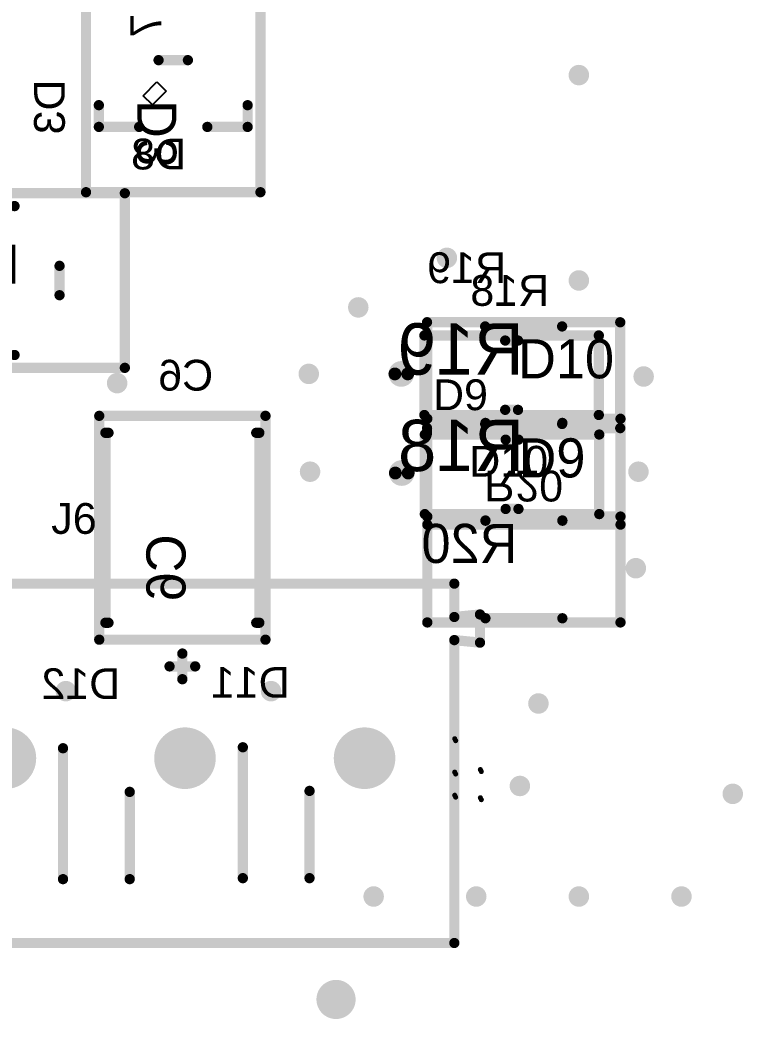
# Model space of a CAD drawing. Header units: millimetres. Extents: x 61 to 211, y 2 to 44.
# Drawn here: x 87.11 to 101.2, y 3.61 to 23.07 of the extents above; entities that cross this region are included whole.
import ezdxf

# ---------------------------------------------------------------- set-up
doc = ezdxf.new("R2010")
doc.units = ezdxf.units.MM
for name, color, linetype in [('BottomOverlay', 54, 'Continuous'), ('Mechanical10', 56, 'Continuous'), ('PadHoleLayer', 156, 'Continuous'), ('TopOverlay', 2, 'Continuous'), ('ViaHoleLayer', 16, 'Continuous')]:
    doc.layers.add(name, color=color, linetype=linetype)
doc.styles.add('Arial', font='', dxfattribs={"height": 0.2})
doc.styles.get('Arial').set_extended_font_data('Arial')

# ---------------------------------------------------------------- blocks, each defined once
blk = doc.blocks.new('SOD2513X120N_B_24')
at = {"layer": 'BottomOverlay', "const_width": 0.1999996}
for points in [[(0.8500008399999999, 0.65000124), (-0.8500008399999999, 0.65000124)], [(0.8500008399999999, -0.65000124), (-1.69999914, -0.65000124)]]:
    blk.add_lwpolyline(points, dxfattribs=at)
at = {"layer": 'BottomOverlay', "const_width": 0.0999998}
for points in [[(-0.90000074, 0.65000124, 1), (-0.8000009399999999, 0.65000124, 1)], [(0.8000009399999999, 0.65000124, 1), (0.90000074, 0.65000124, 1)], [(-1.74999904, -0.65000124, 1), (-1.64999924, -0.65000124, 1)], [(0.8000009399999999, -0.65000124, 1), (0.90000074, -0.65000124, 1)]]:
    blk.add_lwpolyline(points, format="xyb", close=True, dxfattribs=at)
blk = doc.blocks.new('SOD2513X120N_B_25')
at = {"layer": 'BottomOverlay', "const_width": 0.1999996}
for points in [[(0.8500008399999999, 0.65000124), (-0.8500008399999999, 0.65000124)], [(0.8500008399999999, -0.65000124), (-1.69999914, -0.65000124)]]:
    blk.add_lwpolyline(points, dxfattribs=at)
at = {"layer": 'BottomOverlay', "const_width": 0.0999998}
for points in [[(-0.90000074, 0.65000124, 1), (-0.8000009399999999, 0.65000124, 1)], [(0.8000009399999999, 0.65000124, 1), (0.90000074, 0.65000124, 1)], [(-1.74999904, -0.65000124, 1), (-1.64999924, -0.65000124, 1)], [(0.8000009399999999, -0.65000124, 1), (0.90000074, -0.65000124, 1)]]:
    blk.add_lwpolyline(points, format="xyb", close=True, dxfattribs=at)
blk = doc.blocks.new('O__S_____________318_08_IPC_B_B_28')
at = {"layer": 'BottomOverlay', "const_width": 0.1999996}
for points in [[(0.65001902, 1.44997424), (0.22695662, 1.44997424)], [(0.65001902, 1.44997424), (0.65001902, 0.66399664)], [(-0.65000378, 0.28599384), (-0.65000378, -0.28601416)], [(0.65001902, -0.66401696), (0.65001902, -1.44999456)], [(0.65001902, -1.44999456), (0.22695662, -1.44999456)]]:
    blk.add_lwpolyline(points, dxfattribs=at)
at = {"layer": 'BottomOverlay', "const_width": 0.0999998}
for points in [[(0.17695672, 1.44997424, 1), (0.27695652, 1.44997424, 1)], [(0.6000191199999999, 1.44997424, 1), (0.7000189199999999, 1.44997424, 1)], [(0.6000191199999999, 1.44997424, 1), (0.7000189199999999, 1.44997424, 1)], [(0.6000191199999999, 0.66399664, 1), (0.7000189199999999, 0.66399664, 1)], [(-0.7000036799999999, 0.28599384, 1), (-0.6000038799999999, 0.28599384, 1)], [(-0.7000036799999999, -0.28601416, 1), (-0.6000038799999999, -0.28601416, 1)], [(0.6000191199999999, -0.66401696, 1), (0.7000189199999999, -0.66401696, 1)], [(0.17695672, -1.44999456, 1), (0.27695652, -1.44999456, 1)], [(0.6000191199999999, -1.44999456, 1), (0.7000189199999999, -1.44999456, 1)], [(0.6000191199999999, -1.44999456, 1), (0.7000189199999999, -1.44999456, 1)]]:
    blk.add_lwpolyline(points, format="xyb", close=True, dxfattribs=at)
at = {"layer": 'Mechanical10', "const_width": 0.1999996}
for points in [[(-1.92228978, 1.70001184), (-1.92228978, -1.69998136)], [(1.92230502, 1.70001184), (-1.92228978, 1.70001184)], [(1.92230502, 1.70001184), (1.92230502, -1.69998136)], [(1.92230502, -1.69998136), (-1.92228978, -1.69998136)]]:
    blk.add_lwpolyline(points, dxfattribs=at)
at = {"layer": 'Mechanical10', "const_width": 0.0999998}
for points in [[(-1.97228968, 1.70001184, 1), (-1.87228988, 1.70001184, 1)], [(-1.97228968, 1.70001184, 1), (-1.87228988, 1.70001184, 1)], [(1.87230512, 1.70001184, 1), (1.97230492, 1.70001184, 1)], [(1.87230512, 1.70001184, 1), (1.97230492, 1.70001184, 1)], [(-1.97228968, -1.69998136, 1), (-1.87228988, -1.69998136, 1)], [(-1.97228968, -1.69998136, 1), (-1.87228988, -1.69998136, 1)], [(1.87230512, -1.69998136, 1), (1.97230492, -1.69998136, 1)], [(1.87230512, -1.69998136, 1), (1.97230492, -1.69998136, 1)]]:
    blk.add_lwpolyline(points, format="xyb", close=True, dxfattribs=at)
at = {"layer": 'Mechanical10', "text_generation_flag": 2}
blk.add_text('D8', height=0.7619999999999999, rotation=180, dxfattribs=at).set_placement((0.127, 0.06124448))
blk = doc.blocks.new('691103110003_29')
at = {"layer": 'PadHoleLayer'}
h = blk.add_hatch(color=156, dxfattribs=at)
edge = h.paths.add_edge_path()
edge.add_arc((-3.49998538, 0.09998456), 0.5999987999999999, 0, 360)
h = blk.add_hatch(color=156, dxfattribs=at)
edge = h.paths.add_edge_path()
edge.add_arc((-1.778e-05, 0.09998456), 0.5999987999999999, 0, 360)
h = blk.add_hatch(color=156, dxfattribs=at)
edge = h.paths.add_edge_path()
edge.add_arc((3.50000062, 0.09998456), 0.5999987999999999, 0, 360)
at = {"layer": 'TopOverlay', "const_width": 0.1999996}
for points in [[(-5.24999458, 3.50002856), (5.25000982, 3.50002856)], [(-5.24999458, -1.54999944), (-5.24999458, 3.50002856)], [(5.25000982, 2.84999176), (5.25000982, 3.50002856)], [(5.25000982, 2.84999176), (5.75008502, 2.89906456)], [(5.74998342, 2.35001816), (5.74998342, 2.90002976)], [(5.25000982, -3.50000824), (5.25000982, 2.40000536)], [(5.25000982, 2.40000536), (5.75008502, 2.35098336)], [(-5.750018979999999, -2.27826824), (-5.750018979999999, -1.47999704)], [(-5.750018979999999, -1.47999704), (-5.24872458, -1.54954224)], [(-5.750018979999999, -2.27826824), (-5.24999458, -2.19998544)], [(-5.24999458, -3.50000824), (-5.24999458, -2.19998544)], [(-5.24999458, -3.50000824), (5.25000982, -3.50000824)]]:
    blk.add_lwpolyline(points, dxfattribs=at)
at = {"layer": 'TopOverlay', "const_width": 0.0999998}
for points in [[(-5.29999448, 3.50002856, 1), (-5.19999468, 3.50002856, 1)], [(-5.29999448, 3.50002856, 1), (-5.19999468, 3.50002856, 1)], [(5.20000992, 3.50002856, 1), (5.30000972, 3.50002856, 1)], [(5.20000992, 3.50002856, 1), (5.30000972, 3.50002856, 1)], [(5.20000992, 2.84999176, 1), (5.30000972, 2.84999176, 1)], [(5.20000992, 2.84999176, 1), (5.30000972, 2.84999176, 1)], [(5.699983519999999, 2.90002976, 1), (5.799983319999999, 2.90002976, 1)], [(5.70008512, 2.89906456, 1), (5.80008492, 2.89906456, 1)], [(5.20000992, 2.40000536, 1), (5.30000972, 2.40000536, 1)], [(5.20000992, 2.40000536, 1), (5.30000972, 2.40000536, 1)], [(5.699983519999999, 2.35001816, 1), (5.799983319999999, 2.35001816, 1)], [(5.70008512, 2.35098336, 1), (5.80008492, 2.35098336, 1)], [(-5.80001888, -1.47999704, 1), (-5.70001908, -1.47999704, 1)], [(-5.80001888, -1.47999704, 1), (-5.70001908, -1.47999704, 1)], [(-5.29999448, -1.54999944, 1), (-5.19999468, -1.54999944, 1)], [(-5.29872448, -1.54954224, 1), (-5.19872468, -1.54954224, 1)], [(-5.29999448, -2.19998544, 1), (-5.19999468, -2.19998544, 1)], [(-5.29999448, -2.19998544, 1), (-5.19999468, -2.19998544, 1)], [(-5.80001888, -2.27826824, 1), (-5.70001908, -2.27826824, 1)], [(-5.80001888, -2.27826824, 1), (-5.70001908, -2.27826824, 1)], [(-5.29999448, -3.50000824, 1), (-5.19999468, -3.50000824, 1)], [(-5.29999448, -3.50000824, 1), (-5.19999468, -3.50000824, 1)], [(5.20000992, -3.50000824, 1), (5.30000972, -3.50000824, 1)], [(5.20000992, -3.50000824, 1), (5.30000972, -3.50000824, 1)]]:
    blk.add_lwpolyline(points, format="xyb", close=True, dxfattribs=at)
blk = doc.blocks.new('LQFP32_7X7X1P4_35')
at = {"layer": 'TopOverlay'}
for p, q in [((-1.39050014, 5.201399299999999), (-1.39050014, 5.4553993)), ((-1.39050014, 5.4553993), (-1.00950014, 5.4553993)), ((-1.00950014, 5.4553993), (-1.00950014, 5.201399299999999)), ((-1.00950014, 5.201399299999999), (-1.39050014, 5.201399299999999)), ((5.201399299999999, -0.5904992), (5.201399299999999, -0.2094992)), ((5.201399299999999, -0.2094992), (5.4553993, -0.2094992)), ((5.4553993, -0.2094992), (5.4553993, -0.5904992)), ((5.4553993, -0.5904992), (5.201399299999999, -0.5904992)), ((-1.80950108, -5.201399299999999), (-2.19050108, -5.201399299999999)), ((-2.19050108, -5.201399299999999), (-2.19050108, -5.4553993)), ((-1.80950108, -5.4553993), (-1.80950108, -5.201399299999999)), ((-2.19050108, -5.4553993), (-1.80950108, -5.4553993))]:
    blk.add_line(p, q, dxfattribs=at)
at = {"layer": 'TopOverlay', "const_width": 0.1524}
for points in [[(-3.72108984, 3.28474578), (-3.72108984, 3.72111778)], [(-3.28471784, 3.72111778), (-3.72108984, 3.72111778)], [(3.72111016, 3.72111778), (3.28473816, 3.72111778)], [(3.72111016, 3.28474578), (3.72111016, 3.72111778)], [(-3.72108984, -3.72108222), (-3.72108984, -3.28476102)], [(3.72111016, -3.72108222), (3.72111016, -3.28476102)], [(-3.28471784, -3.72108222), (-3.72108984, -3.72108222)], [(3.72111016, -3.72108222), (3.28473816, -3.72108222)]]:
    blk.add_lwpolyline(points, dxfattribs=at)
at = {"layer": 'TopOverlay', "const_width": 0.0762}
for points in [[(-3.75918984, 3.72111778, 1), (-3.68298984, 3.72111778, 1)], [(-3.75918984, 3.72111778, 1), (-3.68298984, 3.72111778, 1)], [(-3.32281784, 3.72111778, 1), (-3.24661784, 3.72111778, 1)], [(3.24663816, 3.72111778, 1), (3.32283816, 3.72111778, 1)], [(3.68301016, 3.72111778, 1), (3.75921016, 3.72111778, 1)], [(3.68301016, 3.72111778, 1), (3.75921016, 3.72111778, 1)], [(-3.75918984, 3.28474578, 1), (-3.68298984, 3.28474578, 1)], [(3.68301016, 3.28474578, 1), (3.75921016, 3.28474578, 1)], [(-3.75918984, -3.28476102, 1), (-3.68298984, -3.28476102, 1)], [(3.68301016, -3.28476102, 1), (3.75921016, -3.28476102, 1)], [(-3.75918984, -3.72108222, 1), (-3.68298984, -3.72108222, 1)], [(-3.75918984, -3.72108222, 1), (-3.68298984, -3.72108222, 1)], [(-3.32281784, -3.72108222, 1), (-3.24661784, -3.72108222, 1)], [(3.24663816, -3.72108222, 1), (3.32283816, -3.72108222, 1)], [(3.68301016, -3.72108222, 1), (3.75921016, -3.72108222, 1)], [(3.68301016, -3.72108222, 1), (3.75921016, -3.72108222, 1)]]:
    blk.add_lwpolyline(points, format="xyb", close=True, dxfattribs=at)
at = {"layer": 'TopOverlay'}
blk.add_text('*', height=0.7619999999999999, dxfattribs=at).set_placement((-5.8998993, 2.94599868))
blk = doc.blocks.new('K_____0_MFG_B_42')
at = {"layer": 'BottomOverlay', "const_width": 0.1999996}
for points in [[(-1.84999376, 1.43999458), (-1.84999376, 1.49998938)], [(1.84997344, 1.49998938), (-1.84999376, 1.49998938)], [(1.84997344, 1.43999458), (1.84997344, 1.49998938)], [(2.70000984, -0.2500198199999999), (2.70000984, 0.25000458)], [(2.94999664, 1.778e-05), (2.45002304, 1.778e-05)], [(-1.84999376, -1.50000462), (-1.84999376, -1.44000982)], [(1.84997344, -1.50000462), (1.84997344, -1.44000982)], [(1.84997344, -1.50000462), (-1.84999376, -1.50000462)]]:
    blk.add_lwpolyline(points, dxfattribs=at)
at = {"layer": 'BottomOverlay', "const_width": 0.0999998}
for points in [[(-1.89999366, 1.49998938, 1), (-1.79999386, 1.49998938, 1)], [(-1.89999366, 1.49998938, 1), (-1.79999386, 1.49998938, 1)], [(1.79997354, 1.49998938, 1), (1.89997334, 1.49998938, 1)], [(1.79997354, 1.49998938, 1), (1.89997334, 1.49998938, 1)], [(-1.89999366, 1.43999458, 1), (-1.79999386, 1.43999458, 1)], [(1.79997354, 1.43999458, 1), (1.89997334, 1.43999458, 1)], [(2.65000994, 0.25000458, 1), (2.75000974, 0.25000458, 1)], [(2.40002314, 1.778e-05, 1), (2.50002294, 1.778e-05, 1)], [(2.89999674, 1.778e-05, 1), (2.99999654, 1.778e-05, 1)], [(2.65000994, -0.2500198199999999, 1), (2.75000974, -0.2500198199999999, 1)], [(-1.89999366, -1.44000982, 1), (-1.79999386, -1.44000982, 1)], [(1.79997354, -1.44000982, 1), (1.89997334, -1.44000982, 1)], [(-1.89999366, -1.50000462, 1), (-1.79999386, -1.50000462, 1)], [(-1.89999366, -1.50000462, 1), (-1.79999386, -1.50000462, 1)], [(1.79997354, -1.50000462, 1), (1.89997334, -1.50000462, 1)], [(1.79997354, -1.50000462, 1), (1.89997334, -1.50000462, 1)]]:
    blk.add_lwpolyline(points, format="xyb", close=True, dxfattribs=at)
at = {"layer": 'Mechanical10', "const_width": 0.1999996}
for points in [[(-2.17999056, -1.61999422), (-2.17999056, 1.61997898)], [(2.18002104, 1.61997898), (-2.17999056, 1.61997898)], [(2.18002104, -1.61999422), (2.18002104, 1.61997898)], [(2.18002104, -1.61999422), (-2.17999056, -1.61999422)]]:
    blk.add_lwpolyline(points, dxfattribs=at)
at = {"layer": 'Mechanical10', "const_width": 0.0999998}
for points in [[(-2.22999046, 1.61997898, 1), (-2.12999066, 1.61997898, 1)], [(-2.22999046, 1.61997898, 1), (-2.12999066, 1.61997898, 1)], [(2.13002114, 1.61997898, 1), (2.23002094, 1.61997898, 1)], [(2.13002114, 1.61997898, 1), (2.23002094, 1.61997898, 1)], [(-2.22999046, -1.61999422, 1), (-2.12999066, -1.61999422, 1)], [(-2.22999046, -1.61999422, 1), (-2.12999066, -1.61999422, 1)], [(2.13002114, -1.61999422, 1), (2.23002094, -1.61999422, 1)], [(2.13002114, -1.61999422, 1), (2.23002094, -1.61999422, 1)]]:
    blk.add_lwpolyline(points, format="xyb", close=True, dxfattribs=at)
at = {"layer": 'Mechanical10', "text_generation_flag": 2}
blk.add_text('C6', height=0.7619999999999999, rotation=-180, dxfattribs=at).set_placement((0.127, 0.06124448))
blk = doc.blocks.new('O__S_____________318_08_IPC_B_B_51')
at = {"layer": 'BottomOverlay', "const_width": 0.1999996}
for points in [[(0.6499910799999999, 1.44998186), (0.22692868, 1.44998186)], [(0.6499910799999999, 0.6640042599999999), (0.6499910799999999, 1.44998186)], [(-0.65003172, -0.28600654), (-0.65003172, 0.28600146)], [(0.6499910799999999, -1.44998694), (0.6499910799999999, -0.66400934)], [(0.6499910799999999, -1.44998694), (0.22692868, -1.44998694)]]:
    blk.add_lwpolyline(points, dxfattribs=at)
at = {"layer": 'BottomOverlay', "const_width": 0.0999998}
for points in [[(0.17692878, 1.44998186, 1), (0.27692858, 1.44998186, 1)], [(0.59999118, 1.44998186, 1), (0.6999909799999999, 1.44998186, 1)], [(0.59999118, 1.44998186, 1), (0.6999909799999999, 1.44998186, 1)], [(0.59999118, 0.6640042599999999, 1), (0.6999909799999999, 0.6640042599999999, 1)], [(-0.70003162, 0.28600146, 1), (-0.60003182, 0.28600146, 1)], [(-0.70003162, -0.28600654, 1), (-0.60003182, -0.28600654, 1)], [(0.59999118, -0.66400934, 1), (0.6999909799999999, -0.66400934, 1)], [(0.17692878, -1.44998694, 1), (0.27692858, -1.44998694, 1)], [(0.59999118, -1.44998694, 1), (0.6999909799999999, -1.44998694, 1)], [(0.59999118, -1.44998694, 1), (0.6999909799999999, -1.44998694, 1)]]:
    blk.add_lwpolyline(points, format="xyb", close=True, dxfattribs=at)
at = {"layer": 'Mechanical10', "const_width": 0.1999996}
for points in [[(-1.92231772, -1.69997374), (-1.92231772, 1.70001946)], [(1.92227708, 1.70001946), (-1.92231772, 1.70001946)], [(1.92227708, -1.69997374), (1.92227708, 1.70001946)], [(1.92227708, -1.69997374), (-1.92231772, -1.69997374)]]:
    blk.add_lwpolyline(points, dxfattribs=at)
at = {"layer": 'Mechanical10', "const_width": 0.0999998}
for points in [[(-1.97231762, 1.70001946, 1), (-1.87231782, 1.70001946, 1)], [(-1.97231762, 1.70001946, 1), (-1.87231782, 1.70001946, 1)], [(1.87227718, 1.70001946, 1), (1.97227698, 1.70001946, 1)], [(1.87227718, 1.70001946, 1), (1.97227698, 1.70001946, 1)], [(-1.97231762, -1.69997374, 1), (-1.87231782, -1.69997374, 1)], [(-1.97231762, -1.69997374, 1), (-1.87231782, -1.69997374, 1)], [(1.87227718, -1.69997374, 1), (1.97227698, -1.69997374, 1)], [(1.87227718, -1.69997374, 1), (1.97227698, -1.69997374, 1)]]:
    blk.add_lwpolyline(points, format="xyb", close=True, dxfattribs=at)
at = {"layer": 'Mechanical10', "text_generation_flag": 2}
blk.add_text('D3', height=0.7619999999999999, rotation=-180, dxfattribs=at).set_placement((0.127, 0.06124448))
blk = doc.blocks.new('W_____E___________0_MFG_56')
at = {"layer": 'Mechanical10', "const_width": 0.1999996}
for points in [[(-1.69998898, 0.7750149599999999), (1.70000422, 0.7750149599999999)], [(-1.69998898, -0.77499464), (-1.69998898, 0.7750149599999999)], [(1.70000422, -0.77499464), (1.70000422, 0.7750149599999999)], [(-1.69998898, -0.77499464), (1.70000422, -0.77499464)]]:
    blk.add_lwpolyline(points, dxfattribs=at)
at = {"layer": 'Mechanical10', "const_width": 0.0999998}
for points in [[(-1.74998888, 0.7750149599999999, 1), (-1.64998908, 0.7750149599999999, 1)], [(-1.74998888, 0.7750149599999999, 1), (-1.64998908, 0.7750149599999999, 1)], [(1.65000432, 0.7750149599999999, 1), (1.75000412, 0.7750149599999999, 1)], [(1.65000432, 0.7750149599999999, 1), (1.75000412, 0.7750149599999999, 1)], [(-1.74998888, -0.77499464, 1), (-1.64998908, -0.77499464, 1)], [(-1.74998888, -0.77499464, 1), (-1.64998908, -0.77499464, 1)], [(1.65000432, -0.77499464, 1), (1.75000412, -0.77499464, 1)], [(1.65000432, -0.77499464, 1), (1.75000412, -0.77499464, 1)]]:
    blk.add_lwpolyline(points, format="xyb", close=True, dxfattribs=at)
at = {"layer": 'TopOverlay', "const_width": 0.1999996}
for points in [[(-0.12498578, 0.67498976), (0.12500102, 0.67498976)], [(-0.12498578, -0.67502024), (0.12500102, -0.67502024)]]:
    blk.add_lwpolyline(points, dxfattribs=at)
at = {"layer": 'TopOverlay'}
for points, const_width in [([(-0.17498568, 0.67498976, 1), (-0.07498588, 0.67498976, 1)], 0.0999998), ([(0.07500112, 0.67498976, 1), (0.17500092, 0.67498976, 1)], 0.0999998), ([(-2.02499976, 0.02500122, 1), (-2.2750018, 0.02500122, 1)], 0.2499995), ([(-2.33750104, 0.02500122, 1), (-2.21250256, 0.02500122, 1)], 0.12499848), ([(-2.087499, 0.02500122, 1), (-1.96250052, 0.02500122, 1)], 0.12499848), ([(-0.17498568, -0.67502024, 1), (-0.07498588, -0.67502024, 1)], 0.0999998), ([(0.07500112, -0.67502024, 1), (0.17500092, -0.67502024, 1)], 0.0999998)]:
    blk.add_lwpolyline(points, format="xyb", close=True, dxfattribs=dict(at, const_width=const_width))
at = {"layer": 'Mechanical10'}
blk.add_text('D9', height=0.7619999999999999, rotation=360, dxfattribs=at).set_placement((0.127, -0.06124448))
blk = doc.blocks.new('LED_GREEN_57')
at = {"layer": 'Mechanical10', "const_width": 0.1999996}
for points in [[(-1.69998898, -0.77499464), (-1.69998898, 0.7750149599999999)], [(-1.69998898, 0.7750149599999999), (1.70000422, 0.7750149599999999)], [(1.70000422, -0.77499464), (1.70000422, 0.7750149599999999)], [(-1.69998898, -0.77499464), (1.70000422, -0.77499464)]]:
    blk.add_lwpolyline(points, dxfattribs=at)
at = {"layer": 'Mechanical10', "const_width": 0.0999998}
for points in [[(-1.74998888, 0.7750149599999999, 1), (-1.64998908, 0.7750149599999999, 1)], [(-1.74998888, 0.7750149599999999, 1), (-1.64998908, 0.7750149599999999, 1)], [(1.65000432, 0.7750149599999999, 1), (1.75000412, 0.7750149599999999, 1)], [(1.65000432, 0.7750149599999999, 1), (1.75000412, 0.7750149599999999, 1)], [(-1.74998888, -0.77499464, 1), (-1.64998908, -0.77499464, 1)], [(-1.74998888, -0.77499464, 1), (-1.64998908, -0.77499464, 1)], [(1.65000432, -0.77499464, 1), (1.75000412, -0.77499464, 1)], [(1.65000432, -0.77499464, 1), (1.75000412, -0.77499464, 1)]]:
    blk.add_lwpolyline(points, format="xyb", close=True, dxfattribs=at)
at = {"layer": 'TopOverlay', "const_width": 0.1999996}
for points in [[(-0.12498578, 0.67498976), (0.12500102, 0.67498976)], [(-0.12498578, -0.67502024), (0.12500102, -0.67502024)]]:
    blk.add_lwpolyline(points, dxfattribs=at)
at = {"layer": 'TopOverlay'}
for points, const_width in [([(-0.17498568, 0.67498976, 1), (-0.07498588, 0.67498976, 1)], 0.0999998), ([(0.07500112, 0.67498976, 1), (0.17500092, 0.67498976, 1)], 0.0999998), ([(-2.02499976, 0.02500122, 1), (-2.2750018, 0.02500122, 1)], 0.2499995), ([(-2.33750104, 0.02500122, 1), (-2.21250256, 0.02500122, 1)], 0.12499848), ([(-2.087499, 0.02500122, 1), (-1.96250052, 0.02500122, 1)], 0.12499848), ([(-0.17498568, -0.67502024, 1), (-0.07498588, -0.67502024, 1)], 0.0999998), ([(0.07500112, -0.67502024, 1), (0.17500092, -0.67502024, 1)], 0.0999998)]:
    blk.add_lwpolyline(points, format="xyb", close=True, dxfattribs=dict(at, const_width=const_width))
at = {"layer": 'Mechanical10'}
blk.add_text('D10', height=0.7619999999999999, rotation=360, dxfattribs=at).set_placement((0.127, -0.06124448))
blk = doc.blocks.new('V______CRCW0603__3_IPC_A_B_67')
at = {"layer": 'BottomOverlay', "const_width": 0.1999996}
for points in [[(0.7499781799999999, 0.95002096), (-0.7499934199999999, 0.95002096)], [(0.7499781799999999, -0.95000064), (-0.7499934199999999, -0.95000064)]]:
    blk.add_lwpolyline(points, dxfattribs=at)
at = {"layer": 'BottomOverlay', "const_width": 0.0999998}
for points in [[(-0.7999933199999999, 0.95002096, 1), (-0.69999352, 0.95002096, 1)], [(0.69997828, 0.95002096, 1), (0.7999780799999999, 0.95002096, 1)], [(-0.7999933199999999, -0.95000064, 1), (-0.69999352, -0.95000064, 1)], [(0.69997828, -0.95000064, 1), (0.7999780799999999, -0.95000064, 1)]]:
    blk.add_lwpolyline(points, format="xyb", close=True, dxfattribs=at)
at = {"layer": 'Mechanical10', "const_width": 0.1999996}
for points in [[(-1.88293502, 1.03104696), (-1.88293502, -1.03107744)], [(1.88291978, 1.03104696), (-1.88293502, 1.03104696)], [(1.88291978, 1.03104696), (1.88291978, -1.03107744)], [(1.88291978, -1.03107744), (-1.88293502, -1.03107744)]]:
    blk.add_lwpolyline(points, dxfattribs=at)
at = {"layer": 'Mechanical10', "const_width": 0.0999998}
for points in [[(-1.93293492, 1.03104696, 1), (-1.83293512, 1.03104696, 1)], [(-1.93293492, 1.03104696, 1), (-1.83293512, 1.03104696, 1)], [(1.83291988, 1.03104696, 1), (1.93291968, 1.03104696, 1)], [(1.83291988, 1.03104696, 1), (1.93291968, 1.03104696, 1)], [(-1.93293492, -1.03107744, 1), (-1.83293512, -1.03107744, 1)], [(-1.93293492, -1.03107744, 1), (-1.83293512, -1.03107744, 1)], [(1.83291988, -1.03107744, 1), (1.93291968, -1.03107744, 1)], [(1.83291988, -1.03107744, 1), (1.93291968, -1.03107744, 1)]]:
    blk.add_lwpolyline(points, format="xyb", close=True, dxfattribs=at)
at = {"layer": 'Mechanical10', "text_generation_flag": 2}
blk.add_text('R20', height=0.7619999999999999, rotation=180, dxfattribs=at).set_placement((0.1269873, -0.1269873))
blk = doc.blocks.new('V______CRCW0603__3_IPC_A_B_71')
at = {"layer": 'BottomOverlay', "const_width": 0.1999996}
for points in [[(0.7499959599999999, 0.95000064), (-0.7499756399999999, 0.95000064)], [(0.7499959599999999, -0.95002096), (-0.7499756399999999, -0.95002096)]]:
    blk.add_lwpolyline(points, dxfattribs=at)
at = {"layer": 'BottomOverlay', "const_width": 0.0999998}
for points in [[(-0.7999755399999999, 0.95000064, 1), (-0.69997574, 0.95000064, 1)], [(0.69999606, 0.95000064, 1), (0.79999586, 0.95000064, 1)], [(-0.7999755399999999, -0.95002096, 1), (-0.69997574, -0.95002096, 1)], [(0.69999606, -0.95002096, 1), (0.79999586, -0.95002096, 1)]]:
    blk.add_lwpolyline(points, format="xyb", close=True, dxfattribs=at)
at = {"layer": 'Mechanical10', "const_width": 0.1999996}
for points in [[(-1.88291724, 1.03107744), (-1.88291724, -1.03104696)], [(1.88293756, 1.03107744), (-1.88291724, 1.03107744)], [(1.88293756, 1.03107744), (1.88293756, -1.03104696)], [(1.88293756, -1.03104696), (-1.88291724, -1.03104696)]]:
    blk.add_lwpolyline(points, dxfattribs=at)
at = {"layer": 'Mechanical10', "const_width": 0.0999998}
for points in [[(-1.93291714, 1.03107744, 1), (-1.83291734, 1.03107744, 1)], [(-1.93291714, 1.03107744, 1), (-1.83291734, 1.03107744, 1)], [(1.83293766, 1.03107744, 1), (1.93293746, 1.03107744, 1)], [(1.83293766, 1.03107744, 1), (1.93293746, 1.03107744, 1)], [(-1.93291714, -1.03104696, 1), (-1.83291734, -1.03104696, 1)], [(-1.93291714, -1.03104696, 1), (-1.83291734, -1.03104696, 1)], [(1.83293766, -1.03104696, 1), (1.93293746, -1.03104696, 1)], [(1.83293766, -1.03104696, 1), (1.93293746, -1.03104696, 1)]]:
    blk.add_lwpolyline(points, format="xyb", close=True, dxfattribs=at)
at = {"layer": 'Mechanical10', "text_generation_flag": 2}
blk.add_text('R18', height=1.00000054, rotation=180, dxfattribs=at).set_placement((-1.27e-05, -0.01108202))
blk = doc.blocks.new('V______CRCW0603__3_IPC_A_B_72')
at = {"layer": 'BottomOverlay', "const_width": 0.1999996}
for points in [[(0.7499934199999999, 0.95000064), (-0.7499781799999999, 0.95000064)], [(0.7499934199999999, -0.95002096), (-0.7499781799999999, -0.95002096)]]:
    blk.add_lwpolyline(points, dxfattribs=at)
at = {"layer": 'BottomOverlay', "const_width": 0.0999998}
for points in [[(-0.7999780799999999, 0.95000064, 1), (-0.69997828, 0.95000064, 1)], [(0.69999352, 0.95000064, 1), (0.7999933199999999, 0.95000064, 1)], [(-0.7999780799999999, -0.95002096, 1), (-0.69997828, -0.95002096, 1)], [(0.69999352, -0.95002096, 1), (0.7999933199999999, -0.95002096, 1)]]:
    blk.add_lwpolyline(points, format="xyb", close=True, dxfattribs=at)
at = {"layer": 'Mechanical10', "const_width": 0.1999996}
for points in [[(-1.88291978, 1.03107744), (-1.88291978, -1.03104696)], [(1.88293502, 1.03107744), (-1.88291978, 1.03107744)], [(1.88293502, 1.03107744), (1.88293502, -1.03104696)], [(1.88293502, -1.03104696), (-1.88291978, -1.03104696)]]:
    blk.add_lwpolyline(points, dxfattribs=at)
at = {"layer": 'Mechanical10', "const_width": 0.0999998}
for points in [[(-1.93291968, 1.03107744, 1), (-1.83291988, 1.03107744, 1)], [(-1.93291968, 1.03107744, 1), (-1.83291988, 1.03107744, 1)], [(1.83293512, 1.03107744, 1), (1.93293492, 1.03107744, 1)], [(1.83293512, 1.03107744, 1), (1.93293492, 1.03107744, 1)], [(-1.93291968, -1.03104696, 1), (-1.83291988, -1.03104696, 1)], [(-1.93291968, -1.03104696, 1), (-1.83291988, -1.03104696, 1)], [(1.83293512, -1.03104696, 1), (1.93293492, -1.03104696, 1)], [(1.83293512, -1.03104696, 1), (1.93293492, -1.03104696, 1)]]:
    blk.add_lwpolyline(points, format="xyb", close=True, dxfattribs=at)
at = {"layer": 'Mechanical10', "text_generation_flag": 2}
blk.add_text('R19', height=1.00000054, rotation=180, dxfattribs=at).set_placement((-1.27e-05, -0.01108202))

msp = doc.modelspace()

# ---------------------------------------------------------------- hatches: boundary and pattern name
at = {"layer": 'PadHoleLayer'}
h = msp.add_hatch(color=156, dxfattribs=at)
edge = h.paths.add_edge_path()
edge.add_arc((95.55441138, 12.12915532), 0.0499999, 0, 360)
h = msp.add_hatch(color=156, dxfattribs=at)
edge = h.paths.add_edge_path()
edge.add_arc((95.55441138, 12.12915532), 0.0499999, 0, 360)
h = msp.add_hatch(color=156, dxfattribs=at)
edge = h.paths.add_edge_path()
edge.add_arc((95.55487873999999, 12.13840346), 0.0499999, 0, 360)
h = msp.add_hatch(color=156, dxfattribs=at)
edge = h.paths.add_edge_path()
edge.add_arc((95.55487873999999, 12.13840346), 0.0499999, 0, 360)
h = msp.add_hatch(color=156, dxfattribs=at)
edge = h.paths.add_edge_path()
edge.add_arc((95.55441138, 11.47916932), 0.0499999, 0, 360)
h = msp.add_hatch(color=156, dxfattribs=at)
edge = h.paths.add_edge_path()
edge.add_arc((95.55441138, 11.47916932), 0.0499999, 0, 360)
h = msp.add_hatch(color=156, dxfattribs=at)
edge = h.paths.add_edge_path()
edge.add_arc((95.55487873999999, 11.48841746), 0.0499999, 0, 360)
h = msp.add_hatch(color=156, dxfattribs=at)
edge = h.paths.add_edge_path()
edge.add_arc((95.55487873999999, 11.48841746), 0.0499999, 0, 360)
h = msp.add_hatch(color=156, dxfattribs=at)
edge = h.paths.add_edge_path()
edge.add_arc((96.05443577999999, 11.52915652), 0.0499999, 0, 360)
h = msp.add_hatch(color=156, dxfattribs=at)
edge = h.paths.add_edge_path()
edge.add_arc((96.05453738, 11.52819132), 0.0499999, 0, 360)
h = msp.add_hatch(color=156, dxfattribs=at)
edge = h.paths.add_edge_path()
edge.add_arc((96.05490314, 11.53840466), 0.0499999, 0, 360)
h = msp.add_hatch(color=156, dxfattribs=at)
edge = h.paths.add_edge_path()
edge.add_arc((96.05500474, 11.53743946), 0.0499999, 0, 360)
h = msp.add_hatch(color=156, dxfattribs=at)
edge = h.paths.add_edge_path()
edge.add_arc((95.55441138, 11.02913212), 0.0499999, 0, 360)
h = msp.add_hatch(color=156, dxfattribs=at)
edge = h.paths.add_edge_path()
edge.add_arc((95.55441138, 11.02913212), 0.0499999, 0, 360)
h = msp.add_hatch(color=156, dxfattribs=at)
edge = h.paths.add_edge_path()
edge.add_arc((95.55487873999999, 11.03838026), 0.0499999, 0, 360)
h = msp.add_hatch(color=156, dxfattribs=at)
edge = h.paths.add_edge_path()
edge.add_arc((95.55487873999999, 11.03838026), 0.0499999, 0, 360)
h = msp.add_hatch(color=156, dxfattribs=at)
edge = h.paths.add_edge_path()
edge.add_arc((96.05443577999999, 10.97914492), 0.0499999, 0, 360)
h = msp.add_hatch(color=156, dxfattribs=at)
edge = h.paths.add_edge_path()
edge.add_arc((96.05453738, 10.98011012), 0.0499999, 0, 360)
h = msp.add_hatch(color=156, dxfattribs=at)
edge = h.paths.add_edge_path()
edge.add_arc((96.05490314, 10.98839306), 0.0499999, 0, 360)
h = msp.add_hatch(color=156, dxfattribs=at)
edge = h.paths.add_edge_path()
edge.add_arc((96.05500474, 10.98935826), 0.0499999, 0, 360)
h = msp.add_hatch(color=156, dxfattribs=at)
edge = h.paths.add_edge_path()
edge.add_arc((95.58027874, 9.07297906), 0.0499999, 0, 360)
h = msp.add_hatch(color=156, dxfattribs=at)
edge = h.paths.add_edge_path()
edge.add_arc((95.58027874, 9.07297906), 0.0499999, 0, 360)
h = msp.add_hatch(color=156, dxfattribs=at)
edge = h.paths.add_edge_path()
edge.add_arc((95.59846513999999, 9.03619986), 0.0499999, 0, 360)
h = msp.add_hatch(color=156, dxfattribs=at)
edge = h.paths.add_edge_path()
edge.add_arc((95.59846513999999, 9.03619986), 0.0499999, 0, 360)
h = msp.add_hatch(color=156, dxfattribs=at)
edge = h.paths.add_edge_path()
edge.add_arc((95.58027874, 8.42299306), 0.0499999, 0, 360)
h = msp.add_hatch(color=156, dxfattribs=at)
edge = h.paths.add_edge_path()
edge.add_arc((95.58027874, 8.42299306), 0.0499999, 0, 360)
h = msp.add_hatch(color=156, dxfattribs=at)
edge = h.paths.add_edge_path()
edge.add_arc((95.59846513999999, 8.38621386), 0.0499999, 0, 360)
h = msp.add_hatch(color=156, dxfattribs=at)
edge = h.paths.add_edge_path()
edge.add_arc((95.59846513999999, 8.38621386), 0.0499999, 0, 360)
h = msp.add_hatch(color=156, dxfattribs=at)
edge = h.paths.add_edge_path()
edge.add_arc((96.08030313999998, 8.47298026), 0.0499999, 0, 360)
h = msp.add_hatch(color=156, dxfattribs=at)
edge = h.paths.add_edge_path()
edge.add_arc((96.08040473999999, 8.47201506), 0.0499999, 0, 360)
h = msp.add_hatch(color=156, dxfattribs=at)
edge = h.paths.add_edge_path()
edge.add_arc((96.09848953999999, 8.436201059999998), 0.0499999, 0, 360)
h = msp.add_hatch(color=156, dxfattribs=at)
edge = h.paths.add_edge_path()
edge.add_arc((96.09859114, 8.435235859999999), 0.0499999, 0, 360)
h = msp.add_hatch(color=156, dxfattribs=at)
edge = h.paths.add_edge_path()
edge.add_arc((95.58027874, 7.97295586), 0.0499999, 0, 360)
h = msp.add_hatch(color=156, dxfattribs=at)
edge = h.paths.add_edge_path()
edge.add_arc((95.58027874, 7.97295586), 0.0499999, 0, 360)
h = msp.add_hatch(color=156, dxfattribs=at)
edge = h.paths.add_edge_path()
edge.add_arc((95.59846513999999, 7.936176659999999), 0.0499999, 0, 360)
h = msp.add_hatch(color=156, dxfattribs=at)
edge = h.paths.add_edge_path()
edge.add_arc((95.59846513999999, 7.936176659999999), 0.0499999, 0, 360)
h = msp.add_hatch(color=156, dxfattribs=at)
edge = h.paths.add_edge_path()
edge.add_arc((96.08030313999998, 7.922968659999999), 0.0499999, 0, 360)
h = msp.add_hatch(color=156, dxfattribs=at)
edge = h.paths.add_edge_path()
edge.add_arc((96.08040473999999, 7.92393386), 0.0499999, 0, 360)
h = msp.add_hatch(color=156, dxfattribs=at)
edge = h.paths.add_edge_path()
edge.add_arc((96.09848953999999, 7.886189459999999), 0.0499999, 0, 360)
h = msp.add_hatch(color=156, dxfattribs=at)
edge = h.paths.add_edge_path()
edge.add_arc((96.09859114, 7.88715466), 0.0499999, 0, 360)
h = msp.add_hatch(color=156, dxfattribs=at)
edge = h.paths.add_edge_path()
edge.add_arc((95.55441138, 5.12916932), 0.0499999, 0, 360)
h = msp.add_hatch(color=156, dxfattribs=at)
edge = h.paths.add_edge_path()
edge.add_arc((95.55441138, 5.12916932), 0.0499999, 0, 360)
h = msp.add_hatch(color=156, dxfattribs=at)
edge = h.paths.add_edge_path()
edge.add_arc((93.26591456, 4.00168872), 0.003175, 0, 360)
h = msp.add_hatch(color=156, dxfattribs=at)
edge = h.paths.add_edge_path()
edge.add_arc((93.26592217999999, 4.00166332), 0.003175, 0, 360)
at = {"layer": 'TopOverlay'}
h = msp.add_hatch(color=2, dxfattribs=at)
edge = h.paths.add_edge_path()
edge.add_arc((95.55441138, 12.12915532), 0.0499999, 0, 360)
h = msp.add_hatch(color=2, dxfattribs=at)
edge = h.paths.add_edge_path()
edge.add_arc((95.55441138, 12.12915532), 0.0499999, 0, 360)
h = msp.add_hatch(color=2, dxfattribs=at)
edge = h.paths.add_edge_path()
edge.add_arc((95.55487873999999, 12.13840346), 0.0499999, 0, 360)
h = msp.add_hatch(color=2, dxfattribs=at)
edge = h.paths.add_edge_path()
edge.add_arc((95.55487873999999, 12.13840346), 0.0499999, 0, 360)
h = msp.add_hatch(color=2, dxfattribs=at)
edge = h.paths.add_edge_path()
edge.add_arc((95.55441138, 11.47916932), 0.0499999, 0, 360)
h = msp.add_hatch(color=2, dxfattribs=at)
edge = h.paths.add_edge_path()
edge.add_arc((95.55441138, 11.47916932), 0.0499999, 0, 360)
h = msp.add_hatch(color=2, dxfattribs=at)
edge = h.paths.add_edge_path()
edge.add_arc((95.55487873999999, 11.48841746), 0.0499999, 0, 360)
h = msp.add_hatch(color=2, dxfattribs=at)
edge = h.paths.add_edge_path()
edge.add_arc((95.55487873999999, 11.48841746), 0.0499999, 0, 360)
h = msp.add_hatch(color=2, dxfattribs=at)
edge = h.paths.add_edge_path()
edge.add_arc((96.05443577999999, 11.52915652), 0.0499999, 0, 360)
h = msp.add_hatch(color=2, dxfattribs=at)
edge = h.paths.add_edge_path()
edge.add_arc((96.05453738, 11.52819132), 0.0499999, 0, 360)
h = msp.add_hatch(color=2, dxfattribs=at)
edge = h.paths.add_edge_path()
edge.add_arc((96.05490314, 11.53840466), 0.0499999, 0, 360)
h = msp.add_hatch(color=2, dxfattribs=at)
edge = h.paths.add_edge_path()
edge.add_arc((96.05500474, 11.53743946), 0.0499999, 0, 360)
h = msp.add_hatch(color=2, dxfattribs=at)
edge = h.paths.add_edge_path()
edge.add_arc((95.55441138, 11.02913212), 0.0499999, 0, 360)
h = msp.add_hatch(color=2, dxfattribs=at)
edge = h.paths.add_edge_path()
edge.add_arc((95.55441138, 11.02913212), 0.0499999, 0, 360)
h = msp.add_hatch(color=2, dxfattribs=at)
edge = h.paths.add_edge_path()
edge.add_arc((95.55487873999999, 11.03838026), 0.0499999, 0, 360)
h = msp.add_hatch(color=2, dxfattribs=at)
edge = h.paths.add_edge_path()
edge.add_arc((95.55487873999999, 11.03838026), 0.0499999, 0, 360)
h = msp.add_hatch(color=2, dxfattribs=at)
edge = h.paths.add_edge_path()
edge.add_arc((96.05443577999999, 10.97914492), 0.0499999, 0, 360)
h = msp.add_hatch(color=2, dxfattribs=at)
edge = h.paths.add_edge_path()
edge.add_arc((96.05453738, 10.98011012), 0.0499999, 0, 360)
h = msp.add_hatch(color=2, dxfattribs=at)
edge = h.paths.add_edge_path()
edge.add_arc((96.05490314, 10.98839306), 0.0499999, 0, 360)
h = msp.add_hatch(color=2, dxfattribs=at)
edge = h.paths.add_edge_path()
edge.add_arc((96.05500474, 10.98935826), 0.0499999, 0, 360)
h = msp.add_hatch(color=2, dxfattribs=at)
edge = h.paths.add_edge_path()
edge.add_arc((95.58027874, 9.07297906), 0.0499999, 0, 360)
h = msp.add_hatch(color=2, dxfattribs=at)
edge = h.paths.add_edge_path()
edge.add_arc((95.58027874, 9.07297906), 0.0499999, 0, 360)
h = msp.add_hatch(color=2, dxfattribs=at)
edge = h.paths.add_edge_path()
edge.add_arc((95.59846513999999, 9.03619986), 0.0499999, 0, 360)
h = msp.add_hatch(color=2, dxfattribs=at)
edge = h.paths.add_edge_path()
edge.add_arc((95.59846513999999, 9.03619986), 0.0499999, 0, 360)
h = msp.add_hatch(color=2, dxfattribs=at)
edge = h.paths.add_edge_path()
edge.add_arc((95.58027874, 8.42299306), 0.0499999, 0, 360)
h = msp.add_hatch(color=2, dxfattribs=at)
edge = h.paths.add_edge_path()
edge.add_arc((95.58027874, 8.42299306), 0.0499999, 0, 360)
h = msp.add_hatch(color=2, dxfattribs=at)
edge = h.paths.add_edge_path()
edge.add_arc((95.59846513999999, 8.38621386), 0.0499999, 0, 360)
h = msp.add_hatch(color=2, dxfattribs=at)
edge = h.paths.add_edge_path()
edge.add_arc((95.59846513999999, 8.38621386), 0.0499999, 0, 360)
h = msp.add_hatch(color=2, dxfattribs=at)
edge = h.paths.add_edge_path()
edge.add_arc((96.08030313999998, 8.47298026), 0.0499999, 0, 360)
h = msp.add_hatch(color=2, dxfattribs=at)
edge = h.paths.add_edge_path()
edge.add_arc((96.08040473999999, 8.47201506), 0.0499999, 0, 360)
h = msp.add_hatch(color=2, dxfattribs=at)
edge = h.paths.add_edge_path()
edge.add_arc((96.09848953999999, 8.436201059999998), 0.0499999, 0, 360)
h = msp.add_hatch(color=2, dxfattribs=at)
edge = h.paths.add_edge_path()
edge.add_arc((96.09859114, 8.435235859999999), 0.0499999, 0, 360)
h = msp.add_hatch(color=2, dxfattribs=at)
edge = h.paths.add_edge_path()
edge.add_arc((95.58027874, 7.97295586), 0.0499999, 0, 360)
h = msp.add_hatch(color=2, dxfattribs=at)
edge = h.paths.add_edge_path()
edge.add_arc((95.58027874, 7.97295586), 0.0499999, 0, 360)
h = msp.add_hatch(color=2, dxfattribs=at)
edge = h.paths.add_edge_path()
edge.add_arc((95.59846513999999, 7.936176659999999), 0.0499999, 0, 360)
h = msp.add_hatch(color=2, dxfattribs=at)
edge = h.paths.add_edge_path()
edge.add_arc((95.59846513999999, 7.936176659999999), 0.0499999, 0, 360)
h = msp.add_hatch(color=2, dxfattribs=at)
edge = h.paths.add_edge_path()
edge.add_arc((96.08030313999998, 7.922968659999999), 0.0499999, 0, 360)
h = msp.add_hatch(color=2, dxfattribs=at)
edge = h.paths.add_edge_path()
edge.add_arc((96.08040473999999, 7.92393386), 0.0499999, 0, 360)
h = msp.add_hatch(color=2, dxfattribs=at)
edge = h.paths.add_edge_path()
edge.add_arc((96.09848953999999, 7.886189459999999), 0.0499999, 0, 360)
h = msp.add_hatch(color=2, dxfattribs=at)
edge = h.paths.add_edge_path()
edge.add_arc((96.09859114, 7.88715466), 0.0499999, 0, 360)
h = msp.add_hatch(color=2, dxfattribs=at)
edge = h.paths.add_edge_path()
edge.add_arc((95.55441138, 5.12916932), 0.0499999, 0, 360)
h = msp.add_hatch(color=2, dxfattribs=at)
edge = h.paths.add_edge_path()
edge.add_arc((95.55441138, 5.12916932), 0.0499999, 0, 360)
h = msp.add_hatch(color=2, dxfattribs=at)
edge = h.paths.add_edge_path()
edge.add_arc((93.26591456, 4.00168872), 0.003175, 0, 360)
h = msp.add_hatch(color=2, dxfattribs=at)
edge = h.paths.add_edge_path()
edge.add_arc((93.26592217999999, 4.00166332), 0.003175, 0, 360)
at = {"layer": 'ViaHoleLayer'}
h = msp.add_hatch(color=16, dxfattribs=at)
edge = h.paths.add_edge_path()
edge.add_arc((98.0000707, 22.00002204), 0.1999996, 0, 360)
h = msp.add_hatch(color=16, dxfattribs=at)
edge = h.paths.add_edge_path()
edge.add_arc((95.42779999999999, 18.4404), 0.1999996, 0, 360)
h = msp.add_hatch(color=16, dxfattribs=at)
edge = h.paths.add_edge_path()
edge.add_arc((98.0000707, 18.00001988), 0.1999996, 0, 360)
h = msp.add_hatch(color=16, dxfattribs=at)
edge = h.paths.add_edge_path()
edge.add_arc((93.7006, 17.4752), 0.1999996, 0, 360)
h = msp.add_hatch(color=16, dxfattribs=at)
edge = h.paths.add_edge_path()
edge.add_arc((92.73539999999998, 16.1798), 0.1999996, 0, 360)
h = msp.add_hatch(color=16, dxfattribs=at)
edge = h.paths.add_edge_path()
edge.add_arc((89.00006583999999, 16.0000188), 0.1999996, 0, 360)
h = msp.add_hatch(color=16, dxfattribs=at)
edge = h.paths.add_edge_path()
edge.add_arc((99.2632, 16.129), 0.1999996, 0, 360)
h = msp.add_hatch(color=16, dxfattribs=at)
edge = h.paths.add_edge_path()
edge.add_arc((92.7608, 14.2748), 0.1999996, 0, 360)
h = msp.add_hatch(color=16, dxfattribs=at)
edge = h.paths.add_edge_path()
edge.add_arc((99.16159999999999, 14.2748), 0.1999996, 0, 360)
h = msp.add_hatch(color=16, dxfattribs=at)
edge = h.paths.add_edge_path()
edge.add_arc((99.1108, 12.3952), 0.1999996, 0, 360)
h = msp.add_hatch(color=16, dxfattribs=at)
edge = h.paths.add_edge_path()
edge.add_arc((88.0000653, 10.00001556), 0.1999996, 0, 360)
h = msp.add_hatch(color=16, dxfattribs=at)
edge = h.paths.add_edge_path()
edge.add_arc((92.00006746, 10.00001556), 0.1999996, 0, 360)
h = msp.add_hatch(color=16, dxfattribs=at)
edge = h.paths.add_edge_path()
edge.add_arc((97.21194933999999, 9.759749339999999), 0.1999996, 0, 360)
h = msp.add_hatch(color=16, dxfattribs=at)
edge = h.paths.add_edge_path()
edge.add_arc((96.8502, 8.1534), 0.1999996, 0, 360)
h = msp.add_hatch(color=16, dxfattribs=at)
edge = h.paths.add_edge_path()
edge.add_arc((101.00007232, 8.000014479999999), 0.1999996, 0, 360)
h = msp.add_hatch(color=16, dxfattribs=at)
edge = h.paths.add_edge_path()
edge.add_arc((94.00006853999999, 6.000013399999999), 0.1999996, 0, 360)
h = msp.add_hatch(color=16, dxfattribs=at)
edge = h.paths.add_edge_path()
edge.add_arc((96.00006961999999, 6.000013399999999), 0.1999996, 0, 360)
h = msp.add_hatch(color=16, dxfattribs=at)
edge = h.paths.add_edge_path()
edge.add_arc((98.0000707, 6.000013399999999), 0.1999996, 0, 360)
h = msp.add_hatch(color=16, dxfattribs=at)
edge = h.paths.add_edge_path()
edge.add_arc((100.00007178, 6.000013399999999), 0.1999996, 0, 360)

# ---------------------------------------------------------------- linework, layer by layer
at = {"layer": 'TopOverlay', "const_width": 0.7619999999999999}
msp.add_lwpolyline([(93.26801006, 3.99529046, -0.0789705172629414), (93.26591202, 3.99495772)], format="xyb", dxfattribs=at)
msp.add_lwpolyline([(93.26801006, 3.99529046, -0.0789705172629414), (93.26591202, 3.99495772)], format="xyb", dxfattribs=at)
at = {"layer": 'TopOverlay', "const_width": 0.3809999999999999}
for points in [[(93.07541201999999, 3.99495772, 1), (93.45641201999999, 3.99495772, 1)], [(93.07541201999999, 3.99495772, 1), (93.45641201999999, 3.99495772, 1)], [(93.07751006, 3.99529046, 1), (93.45851006, 3.99529046, 1)], [(93.07751006, 3.99529046, 1), (93.45851006, 3.99529046, 1)]]:
    msp.add_lwpolyline(points, format="xyb", close=True, dxfattribs=at)

# ---------------------------------------------------------------- block references
for name, p, rotation in [('LQFP32_7X7X1P4_35', (85.1154, 24.5618), 225), ('O__S_____________318_08_IPC_B_B_51', (90.0938, 21.6408), 270), ('O__S_____________318_08_IPC_B_B_28', (87.22779862, 17.99837904), 180), ('V______CRCW0603__3_IPC_A_B_72', (96.92379142, 16.15438984), 180), ('K_____0_MFG_B_42', (90.27159999999999, 13.1826), 270), ('V______CRCW0603__3_IPC_A_B_71', (96.92897556, 14.27478984), 180), ('V______CRCW0603__3_IPC_A_B_67', (96.92900858, 12.36981016), 180), ('SOD2513X120N_B_24', (88.59519999999999, 7.188199999999999), 270), ('SOD2513X120N_B_25', (92.1004, 7.2071992), 270)]:
    msp.add_blockref(name, p, dxfattribs=dict(rotation=rotation))
for name, p in [('LED_GREEN_57', (96.68918178, 16.15438984)), ('W_____E___________0_MFG_56', (96.69779999999999, 14.224)), ('691103110003_29', (90.32285212, 8.5944329))]:
    msp.add_blockref(name, p)

# ---------------------------------------------------------------- texts
at = {"layer": 'BottomOverlay', "style": 'Arial', "text_generation_flag": 2}
for s, rotation, p in [('R17', 90, (89.86031304, 24.26754608)), ('D3', 90, (87.98068256, 21.9162884)), ('R20', 180, (96.15466925999999, 14.29531304))]:
    msp.add_text(s, height=0.5999987999999999, rotation=rotation, dxfattribs=at).set_placement(p)
for s, p in [('D8', (90.34383506, 20.16227616)), ('R19', (96.58139942, 17.94759936)), ('R18', (97.42213688, 17.50548696)), ('C6', (90.87303643999999, 15.85449712)), ('D12', (89.06299942, 9.84499936)), ('D11', (92.36499942, 9.87039936))]:
    msp.add_text(s, height=0.5999987999999999, dxfattribs=at).set_placement(p)
at = {"layer": 'TopOverlay', "style": 'Arial'}
for s, p in [('D9', (95.15656356, 15.47349712)), ('D10', (95.86322711999999, 14.17808696)), ('J6', (87.71581389999999, 13.0643376))]:
    msp.add_text(s, height=0.5999987999999999, dxfattribs=at).set_placement(p)

doc.saveas('drawing.dxf')
